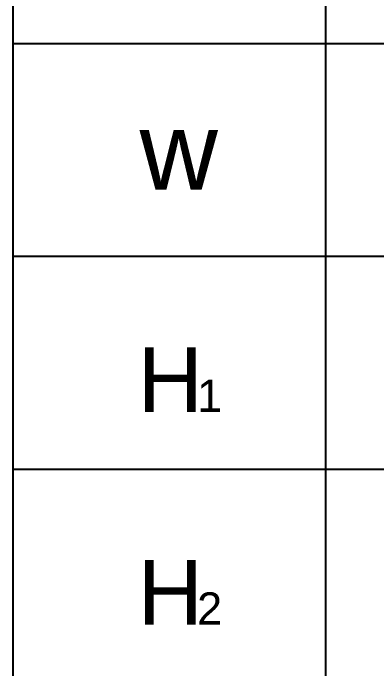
# Model space of a CAD drawing. Header units: inches. Extents: x 11 to 286, y 6 to 196.
# Drawn here: x 234.46 to 242.49, y 37.86 to 52.34 of the extents above; entities that cross this region are included whole.
import ezdxf

# ---------------------------------------------------------------- set-up
doc = ezdxf.new("R2010")
doc.units = ezdxf.units.IN
doc.header["$MEASUREMENT"] = 0
doc.layers.add('PDF_几何图形', color=7, linetype='Continuous')
doc.layers.add('PDF_文字', color=7, linetype='Continuous')
doc.styles.add('PDF Courier New', font='Arial', dxfattribs={"height": 0.2})

msp = doc.modelspace()

# ---------------------------------------------------------------- linework, layer by layer
at = {"layer": 'PDF_几何图形'}
for p, q in [((234.456, 23.467), (234.456, 111.393)), ((241.356, 107.287), (241.356, 23.467)), ((254.522, 51.661), (234.456, 51.661)), ((254.522, 46.962), (234.456, 46.962)), ((254.522, 42.263), (234.456, 42.263))]:
    msp.add_line(p, q, dxfattribs=at)

# ---------------------------------------------------------------- texts
at = {"layer": 'PDF_文字', "style": 'PDF Courier New'}
for s, height, p in [('w', 1.713, (237.25, 48.443)), ('H', 1.427, (237.208, 43.533)), ('1', 0.714, (238.52, 43.533)), ('H', 1.427, (237.208, 38.834)), ('2', 0.714, (238.52, 38.834))]:
    msp.add_text(s, height=height, dxfattribs=at).set_placement(p)

doc.saveas('drawing.dxf')
